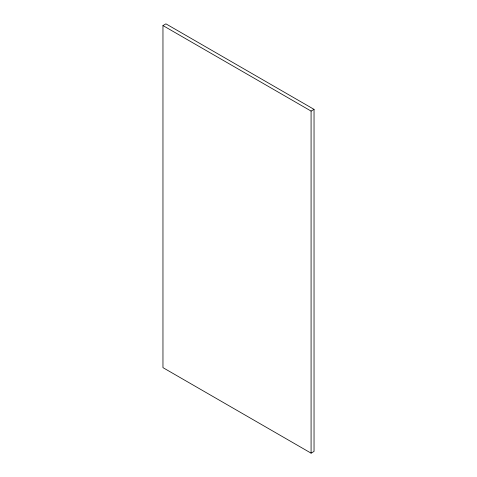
<?xml version="1.0" encoding="UTF-8"?>
<svg xmlns="http://www.w3.org/2000/svg" width="477" height="477" viewBox="0 0 477 477"><rect width="100%" height="100%" fill="white"/><g stroke="black" fill="none" stroke-linecap="round" stroke-linejoin="round"><path stroke-width="0.72" d="M162.961 25.561L165.918 23.85L314.039 109.364L314.039 451.439L311.082 453.15L162.961 367.636L162.961 25.561L311.082 111.075L314.039 109.364M311.082 111.075L311.082 453.15"/></g></svg>
